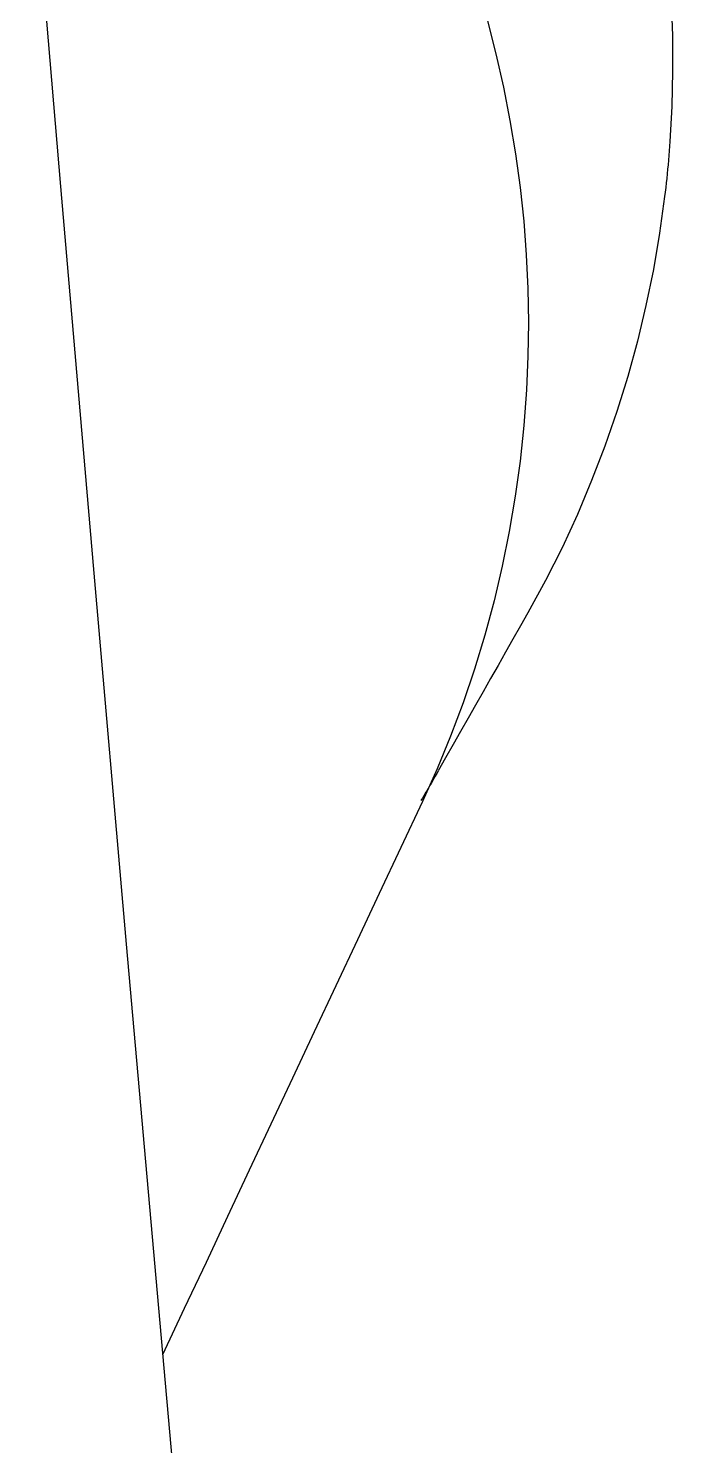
# Model space of a CAD drawing. Extents: x 11992 to 29481, y -6727 to 6811.
# Drawn here: x 14781.49 to 14784.24, y 1863.53 to 1869.57 of the extents above; entities that cross this region are included whole.
import ezdxf

# ---------------------------------------------------------------- set-up
doc = ezdxf.new("R2010")
doc.units = 0
doc.header["$MEASUREMENT"] = 0
doc.layers.get('0').update_dxf_attribs({"color": 8, "linetype": 'CONTINUOUS'})

msp = doc.modelspace()

# ---------------------------------------------------------------- linework, layer by layer
for p, q in [((14781.4871, 1870.5168, -1930.4276), (14781.6244, 1868.9003, -1930.4276)), ((14784.2294, 1869.6937, -1930.4276), (14784.2356, 1869.5431, -1930.4276)), ((14783.4464, 1869.606, -1930.4276), (14783.4821, 1869.4656, -1930.4276)), ((14784.2356, 1869.5431, -1930.4276), (14784.2365, 1869.3921, -1930.4276)), ((14783.4821, 1869.4656, -1930.4276), (14783.5141, 1869.3242, -1930.4276)), ((14784.2365, 1869.3921, -1930.4276), (14784.2332, 1869.2415, -1930.4276)), ((14783.5141, 1869.3242, -1930.4276), (14783.5422, 1869.1821, -1930.4276)), ((14784.2332, 1869.2415, -1930.4276), (14784.2246, 1869.0913, -1930.4276)), ((14783.5422, 1869.1821, -1930.4276), (14783.5661, 1869.0395, -1930.4276)), ((14784.2232, 1869.0715, -1930.4276), (14784.2217, 1869.0519, -1930.4276)), ((14784.2246, 1869.0913, -1930.4276), (14784.2232, 1869.0715, -1930.4276)), ((14783.5661, 1869.0395, -1930.4276), (14783.5856, 1868.8962, -1930.4276)), ((14784.2184, 1869.0128, -1930.4276), (14784.217, 1868.993, -1930.4276)), ((14784.2203, 1869.0324, -1930.4276), (14784.2184, 1869.0128, -1930.4276)), ((14784.2217, 1869.0519, -1930.4276), (14784.2203, 1869.0324, -1930.4276)), ((14784.2131, 1868.9539, -1930.4276), (14784.2112, 1868.9346, -1930.4276)), ((14784.215, 1868.9735, -1930.4276), (14784.2131, 1868.9539, -1930.4276)), ((14784.217, 1868.993, -1930.4276), (14784.215, 1868.9735, -1930.4276)), ((14781.6244, 1868.9003, -1930.4276), (14781.7641, 1867.2838, -1930.4276)), ((14783.5856, 1868.8962, -1930.4276), (14783.6009, 1868.7525, -1930.4276)), ((14784.2069, 1868.8955, -1930.4276), (14784.2046, 1868.876, -1930.4276)), ((14784.2088, 1868.9151, -1930.4276), (14784.2069, 1868.8955, -1930.4276)), ((14784.2112, 1868.9346, -1930.4276), (14784.2088, 1868.9151, -1930.4276)), ((14784.2022, 1868.8567, -1930.4276), (14784.1807, 1868.701, -1930.4276)), ((14784.2046, 1868.876, -1930.4276), (14784.2022, 1868.8567, -1930.4276)), ((14783.6009, 1868.7525, -1930.4276), (14783.6118, 1868.6085, -1930.4276)), ((14784.1807, 1868.701, -1930.4276), (14784.1545, 1868.5465, -1930.4276)), ((14783.6118, 1868.6085, -1930.4276), (14783.6185, 1868.4642, -1930.4276)), ((14784.1545, 1868.5465, -1930.4276), (14784.1225, 1868.3929, -1930.4276)), ((14783.6185, 1868.4642, -1930.4276), (14783.6209, 1868.32, -1930.4276)), ((14784.1225, 1868.3929, -1930.4276), (14784.0863, 1868.2403, -1930.4276)), ((14783.6209, 1868.32, -1930.4276), (14783.619, 1868.1757, -1930.4276)), ((14784.0863, 1868.2403, -1930.4276), (14784.0448, 1868.0894, -1930.4276)), ((14783.619, 1868.1757, -1930.4276), (14783.6133, 1868.032, -1930.4276)), ((14784.0448, 1868.0894, -1930.4276), (14783.9981, 1867.9397, -1930.4276)), ((14783.6133, 1868.032, -1930.4276), (14783.6018, 1867.8801, -1930.4276)), ((14783.9981, 1867.9397, -1930.4276), (14783.9471, 1867.7919, -1930.4276)), ((14783.6018, 1867.8801, -1930.4276), (14783.5861, 1867.7289, -1930.4276)), ((14783.9471, 1867.7919, -1930.4276), (14783.8908, 1867.6457, -1930.4276)), ((14783.5861, 1867.7289, -1930.4276), (14783.5651, 1867.5785, -1930.4276)), ((14783.8908, 1867.6457, -1930.4276), (14783.8298, 1867.5015, -1930.4276)), ((14783.5651, 1867.5785, -1930.4276), (14783.5394, 1867.4288, -1930.4276)), ((14783.8298, 1867.5015, -1930.4276), (14783.7644, 1867.3594, -1930.4276)), ((14783.5394, 1867.4288, -1930.4276), (14783.5093, 1867.2802, -1930.4276)), ((14783.7644, 1867.3594, -1930.4276), (14783.6939, 1867.2197, -1930.4276)), ((14781.7641, 1867.2838, -1930.4276), (14781.9052, 1865.6676, -1930.4276)), ((14783.5093, 1867.2802, -1930.4276), (14783.4745, 1867.1324, -1930.4276)), ((14783.6939, 1867.2197, -1930.4276), (14783.619, 1867.0821, -1930.4276)), ((14783.4745, 1867.1324, -1930.4276), (14783.4349, 1866.986, -1930.4276)), ((14783.619, 1867.0821, -1930.4276), (14783.5871, 1867.0258, -1930.4276)), ((14783.5871, 1867.0258, -1930.4276), (14783.5551, 1866.9696, -1930.4276)), ((14783.4349, 1866.986, -1930.4276), (14783.3906, 1866.8411, -1930.4276)), ((14783.5551, 1866.9696, -1930.4276), (14783.5232, 1866.9133, -1930.4276)), ((14783.5232, 1866.9133, -1930.4276), (14783.4912, 1866.857, -1930.4276)), ((14783.3906, 1866.8411, -1930.4276), (14783.342, 1866.6975, -1930.4276)), ((14783.4912, 1866.857, -1930.4276), (14783.4593, 1866.8008, -1930.4276)), ((14783.4593, 1866.8008, -1930.4276), (14783.4273, 1866.7445, -1930.4276)), ((14783.4273, 1866.7445, -1930.4276), (14783.3954, 1866.6882, -1930.4276)), ((14783.342, 1866.6975, -1930.4276), (14783.2886, 1866.5557, -1930.4276)), ((14783.3954, 1866.6882, -1930.4276), (14783.3634, 1866.632, -1930.4276)), ((14783.3634, 1866.632, -1930.4276), (14783.3315, 1866.5757, -1930.4276)), ((14783.2886, 1866.5557, -1930.4276), (14783.2309, 1866.4155, -1930.4276)), ((14783.3315, 1866.5757, -1930.4276), (14783.2995, 1866.5194, -1930.4276)), ((14783.2995, 1866.5194, -1930.4276), (14783.2676, 1866.4632, -1930.4276)), ((14783.2309, 1866.4155, -1930.4276), (14783.1689, 1866.2772, -1930.4276)), ((14783.2356, 1866.4062, -1930.4276), (14783.2299, 1866.3957, -1930.4276)), ((14783.2676, 1866.4632, -1930.4276), (14783.2356, 1866.4069, -1930.4276)), ((14783.1994, 1866.3432, -1930.4276), (14783.1932, 1866.3328, -1930.4276)), ((14783.2056, 1866.3535, -1930.4276), (14783.1994, 1866.3432, -1930.4276)), ((14783.2118, 1866.364, -1930.4276), (14783.2056, 1866.3535, -1930.4276)), ((14783.2175, 1866.3745, -1930.4276), (14783.2118, 1866.364, -1930.4276)), ((14783.2237, 1866.385, -1930.4276), (14783.2175, 1866.3745, -1930.4276)), ((14783.2299, 1866.3957, -1930.4276), (14783.2237, 1866.385, -1930.4276)), ((14783.1684, 1866.2913, -1930.4276), (14783.1622, 1866.281, -1930.4276)), ((14783.1746, 1866.3015, -1930.4276), (14783.1684, 1866.2913, -1930.4276)), ((14783.1808, 1866.312, -1930.4276), (14783.1746, 1866.3015, -1930.4276)), ((14783.187, 1866.3223, -1930.4276), (14783.1808, 1866.312, -1930.4276)), ((14783.1932, 1866.3328, -1930.4276), (14783.187, 1866.3223, -1930.4276)), ((14783.1684, 1866.277, -1930.4276), (14783.0759, 1866.0803, -1930.4276)), ((14783.0759, 1866.0803, -1930.4276), (14782.9839, 1865.8838, -1930.4276)), ((14782.9839, 1865.8838, -1930.4276), (14782.8913, 1865.6871, -1930.4276)), ((14782.8913, 1865.6871, -1930.4276), (14782.7988, 1865.4904, -1930.4276)), ((14781.9052, 1865.6676, -1930.4276), (14782.0483, 1864.0516, -1930.4276)), ((14782.7988, 1865.4904, -1930.4276), (14782.7068, 1865.2937, -1930.4276)), ((14782.7068, 1865.2937, -1930.4276), (14782.6143, 1865.097, -1930.4276)), ((14782.6143, 1865.097, -1930.4276), (14782.5223, 1864.9003, -1930.4276)), ((14782.5223, 1864.9003, -1930.4276), (14782.4298, 1864.7039, -1930.4276)), ((14782.4298, 1864.7039, -1930.4276), (14782.3373, 1864.5072, -1930.4276)), ((14782.3373, 1864.5072, -1930.4276), (14782.2452, 1864.3105, -1930.4276)), ((14782.2452, 1864.3105, -1930.4276), (14782.1527, 1864.1138, -1930.4276)), ((14782.1527, 1864.1138, -1930.4276), (14782.0602, 1863.9171, -1930.4276)), ((14782.0483, 1864.0516, -1930.4276), (14782.1937, 1862.4356, -1930.4276))]:
    msp.add_line(p, q)

doc.saveas('drawing.dxf')
